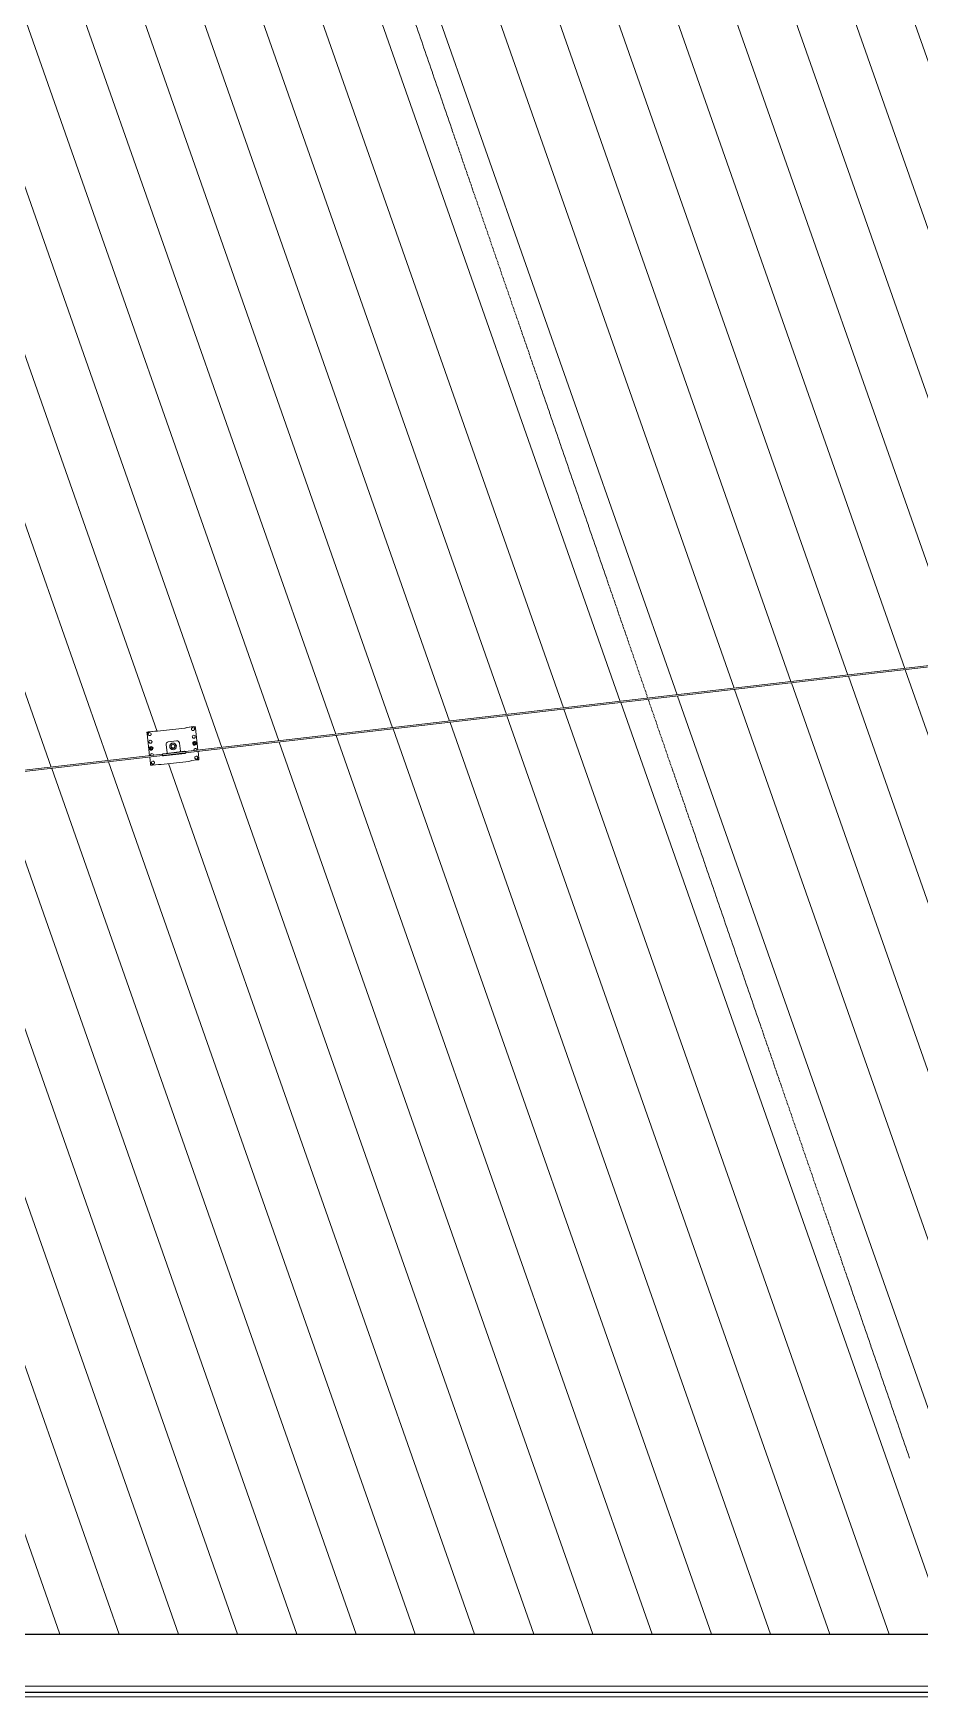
# Model space of a CAD drawing. Header units: millimetres. Extents: x -2479188 to -2300024, y 3874558 to 4053369.
# Drawn here: x -2379894 to -2374610, y 3967062 to 3976978 of the extents above; entities that cross this region are included whole.
import ezdxf

# ---------------------------------------------------------------- set-up
doc = ezdxf.new("R2010")
doc.units = ezdxf.units.MM
doc.linetypes.add('Grid Line', pattern=[21, 12, -3, 3, -3])
doc.linetypes.add('Overhead', pattern=[4, 2.5, -1.5])
for name, color, linetype, lineweight in [('A-FLOR-OVHD', 1, 'Overhead', 13), ('A-GENM', 13, 'Continuous', 5), ('A-ROOF-PATT', 132, 'Continuous', 5), ('Q-SPCQ', 91, 'Continuous', 5), ('S-GRID', 1, 'Continuous', 5)]:
    doc.layers.add(name, color=color, linetype=linetype, lineweight=lineweight)

# ---------------------------------------------------------------- blocks, each defined once
blk = doc.blocks.new('Static Line_Sayfa_Metal Deck_Pan Mount - Up to 15 _ pitch - Max 2 Users-1848369-GA - Part A 6m')
at = {"layer": 'Q-SPCQ'}
for p, q in [((-2343541, 3976795.1), (-2379056, 3972687.5)), ((-2379055.1, 3972679.6), (-2343541, 3976787)), ((-2378978.6, 3972839.9), (-2378990.2, 3972836.1)), ((-2378988.6, 3972836.1), (-2378977, 3972840)), ((-2378928.8, 3972845.8), (-2378978.5, 3972840.1)), ((-2378978.4, 3972839.9), (-2378928.8, 3972845.7)), ((-2378938.7, 3972844.5), (-2378977.7, 3972840)), ((-2378976.1, 3972840.1), (-2378938.7, 3972844.4)), ((-2378928.8, 3972845.7), (-2378928.8, 3972845.8)), ((-2378927.6, 3972835.7), (-2378928.8, 3972845.7)), ((-2378928.1, 3972837.8), (-2378928.1, 3972837.9)), ((-2379167.2, 3972818.3), (-2379216.9, 3972812.5)), ((-2379216.8, 3972812.4), (-2379167.2, 3972818.1)), ((-2379215.7, 3972802.4), (-2379216.8, 3972812.4)), ((-2379200.5, 3972670.8), (-2379215.7, 3972802.4)), ((-2379208.8, 3972796.9), (-2379208.7, 3972796.8)), ((-2379167.9, 3972818), (-2379206.9, 3972813.5)), ((-2379206.9, 3972813.4), (-2379169.4, 3972817.8)), ((-2379203.5, 3972751.5), (-2379203.5, 3972751.4)), ((-2379191.8, 3972802.8), (-2379191.8, 3972802.8)), ((-2379186.5, 3972757.4), (-2379186.6, 3972757.5)), ((-2379168.5, 3972817.8), (-2379155.2, 3972816.9)), ((-2379167.2, 3972818.1), (-2379167.2, 3972818.3)), ((-2379153.7, 3972817.1), (-2379167, 3972818.1)), ((-2379154.2, 3972816.9), (-2378989.6, 3972836)), ((-2378991.1, 3972835.9), (-2379152.7, 3972817.2)), ((-2379039.1, 3972759.9), (-2379088.7, 3972754.1)), ((-2379039, 3972759.7), (-2379088.7, 3972754)), ((-2379023.2, 3972749.8), (-2379023.2, 3972750)), ((-2379022.4, 3972746.6), (-2379016.8, 3972697.5)), ((-2378950.5, 3972826.7), (-2378950.5, 3972826.7)), ((-2378945.3, 3972781.4), (-2378945.3, 3972781.3)), ((-2378932.9, 3972750.5), (-2378937.4, 3972747)), ((-2378937.4, 3972747), (-2378936.7, 3972741.5)), ((-2378932.8, 3972750.2), (-2378937.3, 3972746.8)), ((-2378937.3, 3972746.8), (-2378936.6, 3972741.2)), ((-2378936.6, 3972741.2), (-2378931.5, 3972739)), ((-2378933.5, 3972832.6), (-2378933.5, 3972832.7)), ((-2378927.8, 3972748.1), (-2378932.9, 3972750.5)), ((-2378932.8, 3972750.2), (-2378932.9, 3972750.4)), ((-2378927.7, 3972747.9), (-2378932.8, 3972750.2)), ((-2378931.5, 3972739), (-2378927, 3972742.3)), ((-2378928.3, 3972787.3), (-2378928.3, 3972787.3)), ((-2378927, 3972742.3), (-2378927.7, 3972747.9)), ((-2378912.4, 3972703.5), (-2378927.6, 3972835.7)), ((-2379055, 3972687.7), (-2384740, 3972031.1)), ((-2384739.1, 3972023.2), (-2379054.1, 3972679.7)), ((-2379195.1, 3972623.8), (-2379199.6, 3972662.9)), ((-2379195.6, 3972717.2), (-2379191.1, 3972720.6)), ((-2379195, 3972711.6), (-2379195.6, 3972717.2)), ((-2379191.1, 3972720.3), (-2379195.5, 3972716.9)), ((-2379195.5, 3972716.9), (-2379194.9, 3972711.3)), ((-2379194.9, 3972711.3), (-2379189.8, 3972709.1)), ((-2379194.4, 3972672.1), (-2379194.4, 3972672)), ((-2379194.4, 3972672), (-2379194.3, 3972671.7)), ((-2379191.1, 3972720.3), (-2379191.1, 3972720.6)), ((-2379191.1, 3972720.6), (-2379186, 3972718.3)), ((-2379185.9, 3972718), (-2379191.1, 3972720.3)), ((-2379189.8, 3972709.1), (-2379185.3, 3972712.4)), ((-2379185.3, 3972712.4), (-2379185.9, 3972718)), ((-2379177.4, 3972678), (-2379177.4, 3972678.1)), ((-2379120.5, 3972682.3), (-2379124.7, 3972680.8)), ((-2379123.5, 3972670.5), (-2379119.1, 3972669.9)), ((-2379118.3, 3972682.9), (-2379120.5, 3972682.3)), ((-2379116.8, 3972669.9), (-2379119.1, 3972669.9)), ((-2378992.3, 3972697.4), (-2379118.3, 3972682.9)), ((-2379116.8, 3972669.9), (-2378990.8, 3972684.5)), ((-2379096.2, 3972688.3), (-2379101.9, 3972737.4)), ((-2379079.2, 3972720.5), (-2379079.1, 3972720.4)), ((-2379071.5, 3972723.1), (-2379071.3, 3972722.7)), ((-2379069.4, 3972723.3), (-2379069.3, 3972723.2)), ((-2379051, 3972729.6), (-2379051.1, 3972729.7)), ((-2379049.2, 3972730.5), (-2379049.3, 3972730.8)), ((-2379041.6, 3972733.5), (-2379041.7, 3972733.7)), ((-2378992.3, 3972697.4), (-2378990, 3972697.4)), ((-2378990.8, 3972684.5), (-2378988.6, 3972685)), ((-2378985.6, 3972696.9), (-2378990, 3972697.4)), ((-2378988.6, 3972685), (-2378984.4, 3972686.5)), ((-2378954.2, 3972641.5), (-2378965.8, 3972637.7)), ((-2378915.8, 3972646), (-2378953.3, 3972641.7)), ((-2378936.1, 3972702), (-2378936.1, 3972701.9)), ((-2378936.1, 3972701.9), (-2378936, 3972701.6)), ((-2378930.9, 3972656.6), (-2378930.9, 3972656.5)), ((-2378919.1, 3972707.9), (-2378919.2, 3972707.9)), ((-2378905.9, 3972647.3), (-2378915.1, 3972646.2)), ((-2378913.9, 3972662.5), (-2378913.9, 3972662.6)), ((-2378907, 3972657.1), (-2378911.6, 3972696.6)), ((-2378905.9, 3972647.3), (-2378907.1, 3972657.1)), ((-2379194, 3972613.9), (-2379195.1, 3972623.8)), ((-2379194.6, 3972621.7), (-2379194.6, 3972621.6)), ((-2379184.8, 3972615), (-2379194, 3972613.9)), ((-2379189.2, 3972626.7), (-2379189.2, 3972626.7)), ((-2379146.6, 3972619.3), (-2379184, 3972615)), ((-2379172.2, 3972632.6), (-2379172.2, 3972632.7)), ((-2379132.4, 3972618.4), (-2379145.6, 3972619.4)), ((-2378966.7, 3972637.6), (-2379131.4, 3972618.5))]:
    blk.add_line(p, q, dxfattribs=at)
at = {"layer": 'Q-SPCQ', "flags": 128}
for points in [[(-2379208.7, 3972796.8), (-2379208.6, 3972796.5), (-2379208.5, 3972796.1), (-2379208.3, 3972795.8), (-2379208.2, 3972795.5), (-2379208, 3972795.2), (-2379207.8, 3972794.9), (-2379207.6, 3972794.6), (-2379207.4, 3972794.3), (-2379207.1, 3972794), (-2379206.9, 3972793.7), (-2379206.7, 3972793.5), (-2379206.4, 3972793.2), (-2379206.1, 3972793), (-2379205.9, 3972792.7), (-2379205.6, 3972792.5), (-2379205.3, 3972792.3), (-2379205, 3972792.1), (-2379204.7, 3972791.9), (-2379204.3, 3972791.8), (-2379204, 3972791.6), (-2379203.7, 3972791.5), (-2379203.4, 3972791.3), (-2379203, 3972791.2), (-2379202.7, 3972791.1), (-2379202.3, 3972791), (-2379202, 3972791), (-2379201.6, 3972790.9), (-2379201.3, 3972790.8), (-2379200.9, 3972790.8), (-2379200.5, 3972790.8), (-2379200.2, 3972790.8), (-2379199.8, 3972790.8), (-2379199.5, 3972790.8), (-2379199.2, 3972790.8)], [(-2379203.5, 3972751.4), (-2379203.4, 3972751.1), (-2379203.2, 3972750.7), (-2379203.1, 3972750.4), (-2379202.9, 3972750.1), (-2379202.8, 3972749.8), (-2379202.6, 3972749.5), (-2379202.4, 3972749.2), (-2379202.1, 3972748.9), (-2379201.9, 3972748.6), (-2379201.7, 3972748.3), (-2379201.4, 3972748.1), (-2379201.2, 3972747.8), (-2379200.9, 3972747.6), (-2379200.6, 3972747.4), (-2379200.3, 3972747.1), (-2379200.1, 3972746.9), (-2379199.7, 3972746.7), (-2379199.4, 3972746.6), (-2379199.1, 3972746.4), (-2379198.8, 3972746.2), (-2379198.5, 3972746.1), (-2379198.1, 3972746), (-2379197.8, 3972745.8), (-2379197.4, 3972745.7), (-2379197.1, 3972745.7), (-2379196.7, 3972745.6), (-2379196.4, 3972745.5), (-2379196, 3972745.5), (-2379195.7, 3972745.4), (-2379195.3, 3972745.4), (-2379195, 3972745.4), (-2379194.6, 3972745.4), (-2379194.2, 3972745.4), (-2379194, 3972745.5)], [(-2379199.2, 3972790.8), (-2379198.9, 3972790.9), (-2379198.5, 3972791), (-2379198.2, 3972791), (-2379197.8, 3972791.1), (-2379197.5, 3972791.2), (-2379197.1, 3972791.3), (-2379196.8, 3972791.5), (-2379196.5, 3972791.6), (-2379196.1, 3972791.8), (-2379195.8, 3972792), (-2379195.5, 3972792.1), (-2379195.2, 3972792.3), (-2379194.9, 3972792.5), (-2379194.6, 3972792.8), (-2379194.3, 3972793), (-2379194.1, 3972793.2), (-2379193.8, 3972793.5), (-2379193.6, 3972793.7), (-2379193.3, 3972794), (-2379193.1, 3972794.3), (-2379192.9, 3972794.6), (-2379192.7, 3972794.9), (-2379192.5, 3972795.2), (-2379192.3, 3972795.5), (-2379192.2, 3972795.8), (-2379192, 3972796.1), (-2379191.9, 3972796.5), (-2379191.7, 3972796.8), (-2379191.6, 3972797.2), (-2379191.5, 3972797.5), (-2379191.5, 3972797.9), (-2379191.4, 3972798.2), (-2379191.3, 3972798.6), (-2379191.3, 3972798.9), (-2379191.3, 3972799.3), (-2379191.2, 3972799.6), (-2379191.2, 3972800), (-2379191.3, 3972800.4), (-2379191.3, 3972800.7), (-2379191.3, 3972801.1), (-2379191.4, 3972801.4), (-2379191.5, 3972801.8), (-2379191.6, 3972802.1), (-2379191.7, 3972802.5), (-2379191.8, 3972802.8)], [(-2379194, 3972745.5), (-2379193.6, 3972745.5), (-2379193.3, 3972745.6), (-2379192.9, 3972745.7), (-2379192.6, 3972745.7), (-2379192.2, 3972745.9), (-2379191.9, 3972746), (-2379191.6, 3972746.1), (-2379191.2, 3972746.2), (-2379190.9, 3972746.4), (-2379190.6, 3972746.6), (-2379190.3, 3972746.8), (-2379190, 3972747), (-2379189.7, 3972747.2), (-2379189.4, 3972747.4), (-2379189.1, 3972747.6), (-2379188.9, 3972747.9), (-2379188.6, 3972748.1), (-2379188.4, 3972748.4), (-2379188.1, 3972748.6), (-2379187.9, 3972748.9), (-2379187.7, 3972749.2), (-2379187.5, 3972749.5), (-2379187.3, 3972749.8), (-2379187.1, 3972750.1), (-2379186.9, 3972750.4), (-2379186.8, 3972750.8), (-2379186.7, 3972751.1), (-2379186.5, 3972751.4), (-2379186.4, 3972751.8), (-2379186.3, 3972752.1), (-2379186.2, 3972752.5), (-2379186.2, 3972752.8), (-2379186.1, 3972753.2), (-2379186.1, 3972753.5), (-2379186, 3972753.9), (-2379186, 3972754.3), (-2379186, 3972754.6), (-2379186, 3972755), (-2379186.1, 3972755.3), (-2379186.1, 3972755.7), (-2379186.2, 3972756), (-2379186.2, 3972756.4), (-2379186.3, 3972756.8), (-2379186.4, 3972757.1), (-2379186.5, 3972757.4)], [(-2378950.5, 3972826.7), (-2378950.3, 3972826.3), (-2378950.2, 3972826), (-2378950.1, 3972825.7), (-2378949.9, 3972825.4), (-2378949.7, 3972825), (-2378949.5, 3972824.7), (-2378949.3, 3972824.4), (-2378949.1, 3972824.1), (-2378948.9, 3972823.9), (-2378948.6, 3972823.6), (-2378948.4, 3972823.3), (-2378948.1, 3972823.1), (-2378947.9, 3972822.8), (-2378947.6, 3972822.6), (-2378947.3, 3972822.4), (-2378947, 3972822.2), (-2378946.7, 3972822), (-2378946.4, 3972821.8), (-2378946.1, 3972821.6), (-2378945.8, 3972821.5), (-2378945.4, 3972821.3), (-2378945.1, 3972821.2), (-2378944.8, 3972821.1), (-2378944.4, 3972821), (-2378944.1, 3972820.9), (-2378943.7, 3972820.8), (-2378943.4, 3972820.8), (-2378943, 3972820.7), (-2378942.6, 3972820.7), (-2378942.3, 3972820.7), (-2378941.9, 3972820.7), (-2378941.6, 3972820.7), (-2378941.2, 3972820.7), (-2378941, 3972820.7)], [(-2378945.3, 3972781.3), (-2378945.1, 3972781), (-2378945, 3972780.6), (-2378944.8, 3972780.3), (-2378944.7, 3972780), (-2378944.5, 3972779.7), (-2378944.3, 3972779.4), (-2378944.1, 3972779.1), (-2378943.9, 3972778.8), (-2378943.7, 3972778.5), (-2378943.4, 3972778.2), (-2378943.2, 3972778), (-2378942.9, 3972777.7), (-2378942.6, 3972777.5), (-2378942.4, 3972777.2), (-2378942.1, 3972777), (-2378941.8, 3972776.8), (-2378941.5, 3972776.6), (-2378941.2, 3972776.4), (-2378940.9, 3972776.3), (-2378940.5, 3972776.1), (-2378940.2, 3972776), (-2378939.9, 3972775.8), (-2378939.5, 3972775.7), (-2378939.2, 3972775.6), (-2378938.8, 3972775.5), (-2378938.5, 3972775.4), (-2378938.1, 3972775.4), (-2378937.8, 3972775.3), (-2378937.4, 3972775.3), (-2378937.1, 3972775.3), (-2378936.7, 3972775.3), (-2378936.3, 3972775.3), (-2378936, 3972775.3), (-2378935.7, 3972775.3)], [(-2378941, 3972820.7), (-2378940.6, 3972820.8), (-2378940.2, 3972820.8), (-2378939.9, 3972820.9), (-2378939.5, 3972821), (-2378939.2, 3972821.1), (-2378938.9, 3972821.2), (-2378938.5, 3972821.4), (-2378938.2, 3972821.5), (-2378937.9, 3972821.7), (-2378937.6, 3972821.8), (-2378937.2, 3972822), (-2378936.9, 3972822.2), (-2378936.6, 3972822.4), (-2378936.4, 3972822.6), (-2378936.1, 3972822.9), (-2378935.8, 3972823.1), (-2378935.6, 3972823.4), (-2378935.3, 3972823.6), (-2378935.1, 3972823.9), (-2378934.9, 3972824.2), (-2378934.6, 3972824.5), (-2378934.4, 3972824.8), (-2378934.2, 3972825.1), (-2378934.1, 3972825.4), (-2378933.9, 3972825.7), (-2378933.8, 3972826), (-2378933.6, 3972826.3), (-2378933.5, 3972826.7), (-2378933.4, 3972827), (-2378933.3, 3972827.4), (-2378933.2, 3972827.7), (-2378933.1, 3972828.1), (-2378933.1, 3972828.4), (-2378933, 3972828.8), (-2378933, 3972829.1), (-2378933, 3972829.5), (-2378933, 3972829.9), (-2378933, 3972830.2), (-2378933, 3972830.6), (-2378933.1, 3972830.9), (-2378933.1, 3972831.3), (-2378933.2, 3972831.7), (-2378933.3, 3972832), (-2378933.4, 3972832.3), (-2378933.5, 3972832.6)], [(-2378935.7, 3972775.3), (-2378935.4, 3972775.4), (-2378935, 3972775.4), (-2378934.7, 3972775.5), (-2378934.3, 3972775.6), (-2378934, 3972775.7), (-2378933.6, 3972775.8), (-2378933.3, 3972776), (-2378933, 3972776.1), (-2378932.7, 3972776.3), (-2378932.3, 3972776.4), (-2378932, 3972776.6), (-2378931.7, 3972776.8), (-2378931.4, 3972777), (-2378931.1, 3972777.2), (-2378930.9, 3972777.5), (-2378930.6, 3972777.7), (-2378930.3, 3972778), (-2378930.1, 3972778.2), (-2378929.9, 3972778.5), (-2378929.6, 3972778.8), (-2378929.4, 3972779.1), (-2378929.2, 3972779.4), (-2378929, 3972779.7), (-2378928.8, 3972780), (-2378928.7, 3972780.3), (-2378928.5, 3972780.6), (-2378928.4, 3972781), (-2378928.3, 3972781.3), (-2378928.2, 3972781.6), (-2378928.1, 3972782), (-2378928, 3972782.3), (-2378927.9, 3972782.7), (-2378927.8, 3972783.1), (-2378927.8, 3972783.4), (-2378927.8, 3972783.8), (-2378927.8, 3972784.1), (-2378927.8, 3972784.5), (-2378927.8, 3972784.8), (-2378927.8, 3972785.2), (-2378927.9, 3972785.6), (-2378927.9, 3972785.9), (-2378928, 3972786.3), (-2378928.1, 3972786.6), (-2378928.2, 3972787), (-2378928.3, 3972787.3)], [(-2379177, 3972673.8), (-2379176.9, 3972674.2), (-2379176.9, 3972674.5), (-2379176.9, 3972674.9), (-2379176.9, 3972675.2), (-2379176.9, 3972675.6), (-2379176.9, 3972676), (-2379177, 3972676.3), (-2379177, 3972676.7), (-2379177.1, 3972677), (-2379177.2, 3972677.4), (-2379177.3, 3972677.7), (-2379177.4, 3972678)], [(-2379071.3, 3972722.7), (-2379071.2, 3972722.2), (-2379071, 3972721.8), (-2379070.8, 3972721.4), (-2379070.6, 3972721), (-2379070.3, 3972720.6), (-2379070.1, 3972720.2), (-2379069.8, 3972719.8), (-2379069.5, 3972719.4), (-2379069.3, 3972719), (-2379068.9, 3972718.7), (-2379068.6, 3972718.3), (-2379068.3, 3972718), (-2379067.9, 3972717.7), (-2379067.6, 3972717.4), (-2379067.2, 3972717.1), (-2379066.8, 3972716.8), (-2379066.4, 3972716.6), (-2379066, 3972716.4), (-2379065.6, 3972716.1), (-2379065.2, 3972715.9), (-2379064.7, 3972715.7), (-2379064.3, 3972715.6), (-2379063.9, 3972715.4), (-2379063.4, 3972715.3), (-2379063, 3972715.2), (-2379062.5, 3972715.1), (-2379062, 3972715), (-2379061.6, 3972714.9), (-2379061.1, 3972714.9), (-2379060.6, 3972714.9), (-2379060.2, 3972714.8), (-2379059.7, 3972714.9), (-2379059.2, 3972714.9), (-2379058.9, 3972714.9)], [(-2379069.3, 3972723.2), (-2379069.2, 3972722.8), (-2379069.1, 3972722.5), (-2379068.9, 3972722.1), (-2379068.7, 3972721.8), (-2379068.5, 3972721.5), (-2379068.3, 3972721.1), (-2379068.1, 3972720.8), (-2379067.9, 3972720.5), (-2379067.6, 3972720.2), (-2379067.4, 3972719.9), (-2379067.1, 3972719.6), (-2379066.8, 3972719.3), (-2379066.5, 3972719.1), (-2379066.2, 3972718.8), (-2379065.9, 3972718.6), (-2379065.6, 3972718.4), (-2379065.3, 3972718.2), (-2379064.9, 3972718), (-2379064.6, 3972717.8), (-2379064.3, 3972717.6), (-2379063.9, 3972717.5), (-2379063.5, 3972717.3), (-2379063.2, 3972717.2), (-2379062.8, 3972717.1), (-2379062.4, 3972717), (-2379062, 3972716.9), (-2379061.7, 3972716.8), (-2379061.3, 3972716.8), (-2379060.9, 3972716.7), (-2379060.5, 3972716.7), (-2379060.1, 3972716.7), (-2379059.7, 3972716.7), (-2379059.3, 3972716.8), (-2379059.1, 3972716.8)], [(-2379059.1, 3972716.8), (-2379058.7, 3972716.8), (-2379058.3, 3972716.9), (-2379057.9, 3972717), (-2379057.6, 3972717.1), (-2379057.2, 3972717.2), (-2379056.8, 3972717.3), (-2379056.5, 3972717.5), (-2379056.1, 3972717.6), (-2379055.8, 3972717.8), (-2379055.4, 3972718), (-2379055.1, 3972718.2), (-2379054.8, 3972718.4), (-2379054.4, 3972718.6), (-2379054.1, 3972718.8), (-2379053.8, 3972719.1), (-2379053.6, 3972719.4), (-2379053.3, 3972719.6), (-2379053, 3972719.9), (-2379052.8, 3972720.2), (-2379052.5, 3972720.5), (-2379052.3, 3972720.8), (-2379052.1, 3972721.1), (-2379051.9, 3972721.5), (-2379051.7, 3972721.8), (-2379051.5, 3972722.1), (-2379051.3, 3972722.5), (-2379051.2, 3972722.9), (-2379051, 3972723.2), (-2379050.9, 3972723.6), (-2379050.8, 3972724), (-2379050.7, 3972724.3), (-2379050.6, 3972724.7), (-2379050.6, 3972725.1), (-2379050.5, 3972725.5), (-2379050.5, 3972725.9), (-2379050.5, 3972726.3), (-2379050.5, 3972726.7), (-2379050.5, 3972727), (-2379050.5, 3972727.4), (-2379050.6, 3972727.8), (-2379050.7, 3972728.2), (-2379050.7, 3972728.6), (-2379050.8, 3972729), (-2379050.9, 3972729.3), (-2379051, 3972729.6)], [(-2379058.9, 3972714.9), (-2379058.4, 3972715), (-2379058, 3972715.1), (-2379057.5, 3972715.2), (-2379057.1, 3972715.3), (-2379056.6, 3972715.4), (-2379056.2, 3972715.6), (-2379055.7, 3972715.8), (-2379055.3, 3972715.9), (-2379054.9, 3972716.1), (-2379054.5, 3972716.4), (-2379054.1, 3972716.6), (-2379053.7, 3972716.9), (-2379053.3, 3972717.1), (-2379052.9, 3972717.4), (-2379052.6, 3972717.7), (-2379052.2, 3972718), (-2379051.9, 3972718.4), (-2379051.5, 3972718.7), (-2379051.2, 3972719.1), (-2379050.9, 3972719.4), (-2379050.7, 3972719.8), (-2379050.4, 3972720.2), (-2379050.2, 3972720.6), (-2379049.9, 3972721), (-2379049.7, 3972721.4), (-2379049.5, 3972721.8), (-2379049.3, 3972722.3), (-2379049.2, 3972722.7), (-2379049, 3972723.2), (-2379048.9, 3972723.6), (-2379048.8, 3972724.1), (-2379048.7, 3972724.5), (-2379048.6, 3972725), (-2379048.6, 3972725.5), (-2379048.5, 3972725.9), (-2379048.5, 3972726.4), (-2379048.5, 3972726.9), (-2379048.5, 3972727.3), (-2379048.6, 3972727.8), (-2379048.6, 3972728.3), (-2379048.7, 3972728.7), (-2379048.8, 3972729.2), (-2379048.9, 3972729.7), (-2379049, 3972730.1), (-2379049.2, 3972730.5)], [(-2378930.9, 3972656.5), (-2378930.8, 3972656.2), (-2378930.6, 3972655.9), (-2378930.5, 3972655.5), (-2378930.3, 3972655.2), (-2378930.1, 3972654.9), (-2378929.9, 3972654.6), (-2378929.7, 3972654.3), (-2378929.5, 3972654), (-2378929.3, 3972653.7), (-2378929.1, 3972653.5), (-2378928.8, 3972653.2), (-2378928.6, 3972653), (-2378928.3, 3972652.7), (-2378928, 3972652.5), (-2378927.7, 3972652.3), (-2378927.4, 3972652.1), (-2378927.1, 3972651.9), (-2378926.8, 3972651.7), (-2378926.5, 3972651.5), (-2378926.2, 3972651.4), (-2378925.9, 3972651.2), (-2378925.5, 3972651.1), (-2378925.2, 3972651), (-2378924.8, 3972650.9), (-2378924.5, 3972650.8), (-2378924.1, 3972650.7), (-2378923.8, 3972650.6), (-2378923.4, 3972650.6), (-2378923.1, 3972650.5), (-2378922.7, 3972650.5), (-2378922.3, 3972650.5), (-2378922, 3972650.5), (-2378921.6, 3972650.6), (-2378921.4, 3972650.6)], [(-2378921.4, 3972650.6), (-2378921, 3972650.6), (-2378920.7, 3972650.7), (-2378920.3, 3972650.8), (-2378920, 3972650.9), (-2378919.6, 3972651), (-2378919.3, 3972651.1), (-2378918.9, 3972651.2), (-2378918.6, 3972651.4), (-2378918.3, 3972651.5), (-2378918, 3972651.7), (-2378917.7, 3972651.9), (-2378917.4, 3972652.1), (-2378917.1, 3972652.3), (-2378916.8, 3972652.5), (-2378916.5, 3972652.7), (-2378916.2, 3972653), (-2378916, 3972653.2), (-2378915.7, 3972653.5), (-2378915.5, 3972653.8), (-2378915.3, 3972654), (-2378915.1, 3972654.3), (-2378914.9, 3972654.6), (-2378914.7, 3972654.9), (-2378914.5, 3972655.2), (-2378914.3, 3972655.6), (-2378914.2, 3972655.9), (-2378914, 3972656.2), (-2378913.9, 3972656.6), (-2378913.8, 3972656.9), (-2378913.7, 3972657.2), (-2378913.6, 3972657.6), (-2378913.5, 3972657.9), (-2378913.5, 3972658.3), (-2378913.5, 3972658.7), (-2378913.4, 3972659), (-2378913.4, 3972659.4), (-2378913.4, 3972659.7), (-2378913.4, 3972660.1), (-2378913.5, 3972660.5), (-2378913.5, 3972660.8), (-2378913.6, 3972661.2), (-2378913.6, 3972661.5), (-2378913.7, 3972661.9), (-2378913.8, 3972662.2), (-2378913.9, 3972662.5)], [(-2378918.8, 3972703.3), (-2378918.7, 3972703.7), (-2378918.7, 3972704), (-2378918.6, 3972704.4), (-2378918.6, 3972704.8), (-2378918.6, 3972705.1), (-2378918.6, 3972705.5), (-2378918.7, 3972705.8), (-2378918.7, 3972706.2), (-2378918.8, 3972706.5), (-2378918.9, 3972706.9), (-2378918.9, 3972707.2), (-2378919, 3972707.6), (-2378919.1, 3972707.9)], [(-2379189.2, 3972626.7), (-2379189, 3972626.3), (-2379188.9, 3972626), (-2379188.7, 3972625.7), (-2379188.6, 3972625.4), (-2379188.4, 3972625), (-2379188.2, 3972624.7), (-2379188, 3972624.4), (-2379187.8, 3972624.1), (-2379187.6, 3972623.9), (-2379187.3, 3972623.6), (-2379187.1, 3972623.3), (-2379186.8, 3972623.1), (-2379186.6, 3972622.8), (-2379186.3, 3972622.6), (-2379186, 3972622.4), (-2379185.7, 3972622.2), (-2379185.4, 3972622), (-2379185.1, 3972621.8), (-2379184.8, 3972621.6), (-2379184.4, 3972621.5), (-2379184.1, 3972621.3), (-2379183.8, 3972621.2), (-2379183.4, 3972621.1), (-2379183.1, 3972621), (-2379182.7, 3972620.9), (-2379182.4, 3972620.8), (-2379182, 3972620.8), (-2379181.7, 3972620.7), (-2379181.3, 3972620.7), (-2379181, 3972620.7), (-2379180.6, 3972620.7), (-2379180.2, 3972620.7), (-2379179.9, 3972620.7), (-2379179.6, 3972620.7)], [(-2379179.6, 3972620.7), (-2379179.3, 3972620.8), (-2379178.9, 3972620.8), (-2379178.6, 3972620.9), (-2379178.2, 3972621), (-2379177.9, 3972621.1), (-2379177.5, 3972621.2), (-2379177.2, 3972621.3), (-2379176.9, 3972621.5), (-2379176.6, 3972621.7), (-2379176.2, 3972621.8), (-2379175.9, 3972622), (-2379175.6, 3972622.2), (-2379175.3, 3972622.4), (-2379175, 3972622.6), (-2379174.8, 3972622.9), (-2379174.5, 3972623.1), (-2379174.2, 3972623.4), (-2379174, 3972623.6), (-2379173.8, 3972623.9), (-2379173.5, 3972624.2), (-2379173.3, 3972624.5), (-2379173.1, 3972624.8), (-2379172.9, 3972625.1), (-2379172.8, 3972625.4), (-2379172.6, 3972625.7), (-2379172.4, 3972626), (-2379172.3, 3972626.3), (-2379172.2, 3972626.7), (-2379172.1, 3972627), (-2379172, 3972627.4), (-2379171.9, 3972627.7), (-2379171.8, 3972628.1), (-2379171.8, 3972628.4), (-2379171.7, 3972628.8), (-2379171.7, 3972629.1), (-2379171.7, 3972629.5), (-2379171.7, 3972629.9), (-2379171.7, 3972630.2), (-2379171.7, 3972630.6), (-2379171.8, 3972630.9), (-2379171.8, 3972631.3), (-2379171.9, 3972631.6), (-2379172, 3972632), (-2379172.1, 3972632.3), (-2379172.2, 3972632.6)]]:
    blk.add_lwpolyline(points, dxfattribs=at)
at = {"layer": 'Q-SPCQ'}
for centre, major_axis, ratio, start_param, end_param in [((-2378977.6, 3972840), (0.993, 0.114), 0.051038, 1.582394, 1.802167), ((-2378976.1, 3972840.1), (0.993, 0.114), 0.051038, 1.582394, 2.901031), ((-2378942, 3972829.7), (8.49, 2.98), 0.99863, 1.347635, 3.44203), ((-2378942, 3972829.7), (8.49, 2.98), 0.99863, 5.536425, 7.63082), ((-2378937.6, 3972834.6), (9.43, 3.32), 0.99863, 0.038638, 1.347635), ((-2378937.5, 3972834.5), (9.43, 3.32), 0.99863, 6.060024, 7.63082), ((-2379205.8, 3972803.6), (9.43, 3.32), 0.99863, 1.347635, 2.918431), ((-2379205.7, 3972803.5), (9.43, 3.32), 0.99863, 1.347635, 2.918431), ((-2379200.3, 3972799.8), (8.49, 2.98), 0.99863, 1.347635, 3.141593), ((-2379200.3, 3972799.8), (8.49, 2.98), 0.99863, 3.502719, 4.489228), ((-2379195, 3972754.5), (8.49, 2.98), 0.99863, 1.347635, 3.141593), ((-2379195, 3972754.5), (8.49, 2.98), 0.99863, 3.502719, 4.489228), ((-2379200.3, 3972799.8), (8.49, 2.98), 0.99863, 0.300437, 1.347635), ((-2379200.3, 3972799.8), (8.49, 2.98), 0.99863, 4.489228, 5.408181), ((-2379195, 3972754.5), (8.49, 2.98), 0.99863, 0.300437, 1.347635), ((-2379195, 3972754.5), (8.49, 2.98), 0.99863, 4.489228, 5.408181), ((-2379200.3, 3972799.8), (8.49, 2.98), 0.99863, 5.536425, 6.283185), ((-2379195, 3972754.5), (8.49, 2.98), 0.99863, 5.536425, 6.283185), ((-2379169.4, 3972817.7), (0.993, 0.114), 0.051038, 0.263757, 1.582394), ((-2379167.9, 3972818), (0.993, 0.114), 0.051038, 0.263758, 1.582394), ((-2379154.3, 3972817), (0.993, 0.114), 0.051038, 3.40535, 4.723987), ((-2379152.7, 3972817.3), (0.993, 0.114), 0.051038, 3.40535, 4.723987), ((-2379087, 3972739.3), (14.2, 5), 0.99863, 1.347635, 2.918431), ((-2379087, 3972739.1), (14.2, 5), 0.99863, 1.347635, 2.918431), ((-2379060.4, 3972727.1), (18.8, 6.6), 0.99863, 1.347635, 3.70383), ((-2379060.4, 3972727), (18.8, 6.6), 0.99863, 1.347635, 4.489228), ((-2379060.4, 3972727), (11.1, 3.9), 0.99863, 1.347635, 4.489228), ((-2379060.4, 3972727.1), (18.8, 6.6), 0.99863, 6.060024, 7.63082), ((-2379060.4, 3972727), (18.8, 6.6), 0.99863, 4.489228, 7.63082), ((-2379060.4, 3972727), (11.1, 3.9), 0.99863, 4.489228, 7.63082), ((-2379037.4, 3972745), (14.2, 5), 0.99863, 0.038638, 1.347635), ((-2379037.3, 3972744.9), (14.2, 5), 0.99863, 6.060024, 7.63082), ((-2379037.4, 3972745), (14.2, 5), 0.99863, 6.060024, 6.283185), ((-2378991.2, 3972836), (0.993, 0.114), 0.051038, 4.723987, 6.042624), ((-2378989.6, 3972836), (0.993, 0.114), 0.051038, 4.723987, 6.042624), ((-2378942, 3972829.7), (8.49, 2.98), 0.99863, 3.541054, 4.489228), ((-2378936.8, 3972784.3), (8.49, 2.98), 0.99863, 1.347635, 3.44203), ((-2378932.2, 3972744.7), (10.4, 3.6), 0.99863, 1.347635, 4.489228), ((-2378936.8, 3972784.3), (8.49, 2.98), 0.99863, 3.541054, 4.489228), ((-2378942, 3972829.7), (8.49, 2.98), 0.99863, 4.489228, 5.459951), ((-2378936.8, 3972784.3), (8.49, 2.98), 0.99863, 5.536425, 7.63082), ((-2378936.8, 3972784.3), (8.49, 2.98), 0.99863, 4.489228, 5.408181), ((-2378932.2, 3972744.7), (10.4, 3.6), 0.99863, 4.489228, 7.63082), ((-2379190.5, 3972714.8), (10.4, 3.6), 0.99863, 1.347635, 4.489228), ((-2379185.9, 3972675.1), (8.49, 2.98), 0.99863, 1.347635, 3.141593), ((-2379190.5, 3972714.8), (10.4, 3.6), 0.99863, 4.489228, 7.518314), ((-2379185.9, 3972675.1), (8.49, 2.98), 0.99863, 0.300437, 1.347635), ((-2379185.9, 3972675.1), (8.49, 2.98), 0.99863, 5.761146, 6.398223), ((-2379124.1, 3972675.6), (-0.6, 5.18), 0.011583, 0.002734, 0.472535), ((-2379124.1, 3972675.6), (-0.6, 5.18), 0.011583, 4.661325, 6.283185), ((-2379124.1, 3972675.6), (-0.6, 5.18), 0.011583, 4.03428, 4.661325), ((-2379124.1, 3972675.6), (-0.6, 5.18), 0.011583, 2.56693, 3.138859), ((-2379124.1, 3972675.6), (-0.6, 5.18), 0.011583, 3.141593, 3.614128), ((-2379096.2, 3972688.1), (-0.46, 3.97), 0.011583, 1.519733, 2.56693), ((-2379016.7, 3972697.3), (-0.46, 3.97), 0.011583, 1.519733, 2.56693), ((-2378985, 3972691.7), (-0.6, 5.18), 0.011583, 4.675088, 6.280452), ((-2378985, 3972691.7), (-0.6, 5.18), 0.011583, 0, 0.472535), ((-2378985, 3972691.7), (-0.6, 5.18), 0.011583, 3.144326, 4.661325), ((-2378985, 3972691.7), (-0.6, 5.18), 0.011583, 2.56693, 3.141593), ((-2378953.2, 3972641.6), (0.993, 0.114), 0.051038, 1.582394, 2.901031), ((-2378927.7, 3972705), (8.49, 2.98), 0.99863, 1.347635, 3.141593), ((-2378922.4, 3972659.6), (8.49, 2.98), 0.99863, 1.347635, 3.141593), ((-2378922.4, 3972659.6), (8.49, 2.98), 0.99863, 3.502719, 4.489228), ((-2378927.7, 3972705), (8.49, 2.98), 0.99863, 0.300437, 1.347635), ((-2378922.4, 3972659.6), (8.49, 2.98), 0.99863, 0.300437, 1.347635), ((-2378922.4, 3972659.6), (8.49, 2.98), 0.99863, 4.489228, 5.408181), ((-2378927.7, 3972705), (8.49, 2.98), 0.99863, 5.682411, 6.283185), ((-2378917, 3972655.9), (9.43, 3.32), 0.99863, 4.489228, 6.060024), ((-2378922.4, 3972659.6), (8.49, 2.98), 0.99863, 5.536425, 6.283185), ((-2378917, 3972656), (9.43, 3.32), 0.99863, 4.751027, 6.060024), ((-2379185.2, 3972624.9), (9.43, 3.32), 0.99863, 2.918431, 4.489228), ((-2379180.7, 3972629.7), (8.49, 2.98), 0.99863, 1.347635, 3.44203), ((-2379185.2, 3972625), (9.43, 3.32), 0.99863, 3.965629, 4.227428), ((-2379180.7, 3972629.7), (8.49, 2.98), 0.99863, 3.502719, 4.489228), ((-2379180.7, 3972629.7), (8.49, 2.98), 0.99863, 5.536425, 7.63082), ((-2379180.7, 3972629.7), (8.49, 2.98), 0.99863, 4.489228, 5.459951), ((-2379146.6, 3972619.3), (0.993, 0.114), 0.051038, 0.263758, 1.582394), ((-2379131.4, 3972618.6), (0.993, 0.114), 0.051038, 3.40535, 4.723987), ((-2378966.7, 3972637.6), (0.993, 0.114), 0.051038, 4.723987, 6.042624)]:
    blk.add_ellipse(centre, major_axis=major_axis, ratio=ratio, start_param=start_param, end_param=end_param, dxfattribs=at)
for points in [[(-2378936.7, 3972741.4), (-2378936.8, 3972742.3), (-2378937, 3972744.2), (-2378937.2, 3972746.1), (-2378937.3, 3972747)], [(-2378932.9, 3972750.4), (-2378932, 3972750), (-2378930.3, 3972749.3), (-2378928.6, 3972748.5), (-2378927.7, 3972748.1)], [(-2379195.6, 3972717.1), (-2379195.5, 3972716.2), (-2379195.3, 3972714.3), (-2379195.1, 3972712.5), (-2379195, 3972711.5)], [(-2379190.7, 3972720.3), (-2379190.8, 3972720.4), (-2379191, 3972720.5), (-2379191.1, 3972720.6)], [(-2379186, 3972718.2), (-2379186.9, 3972718.6), (-2379187.7, 3972719), (-2379188.6, 3972719.4)]]:
    blk.add_open_spline(points, degree=3, dxfattribs=at)
blk = doc.blocks.new('GT01 - GT01-2642391-GA - Part A 6m')
at = {"layer": 'A-GENM'}
for p, q in [((-2343541.5, 3967433.9), (-2395461.7, 3967433.9)), ((-2343541.5, 3967431.9), (-2395461.7, 3967431.9)), ((-2343541.5, 3967088.9), (-2395462.3, 3967088.9)), ((-2343541.5, 3967087.2), (-2395462.2, 3967087.2)), ((-2395462.4, 3967061.6), (-2343541.5, 3967061.6))]:
    blk.add_line(p, q, dxfattribs=at)

msp = doc.modelspace()

# ---------------------------------------------------------------- hatches: boundary and pattern name
at = {"layer": 'A-ROOF-PATT'}
h = msp.add_hatch(dxfattribs=at)
h.set_pattern_fill('FP_1', color=256, style=0, pattern_type=2)
h.set_pattern_definition([(109.367, (-4018.33, 11431.97), (-314.1568, -110.428734), [])])
h.paths.add_polyline_path([(-2379210.5, 3972669.7), (-2379200.7, 3972672.3), (-2379210.5, 3972757), (-2379210.5, 3972672.3)])
h.paths.add_polyline_path([(-2395153, 3967433.9), (-2339817, 3967433.9), (-2339817, 3977217.7), (-2344520.5, 3976673.7), (-2344516, 3976624.7), (-2344563.3, 3976619.1), (-2344575, 3976616.9), (-2344575.7, 3976615.1), (-2344741.4, 3976596.7), (-2344741.4, 3976596), (-2344777.5, 3976594.3), (-2344803.1, 3976592.7), (-2344808.6, 3976640.4), (-2350252.4, 3976010.8), (-2350247.9, 3975961.7), (-2350295.1, 3975956.1), (-2350306.8, 3975954), (-2350307.6, 3975952.2), (-2350473.2, 3975933.8), (-2350473.2, 3975933), (-2350509.3, 3975931.4), (-2350535, 3975929.8), (-2350540.5, 3975977.5), (-2355984.2, 3975347.9), (-2355979.7, 3975298.8), (-2356026.9, 3975293.2), (-2356038.6, 3975291), (-2356039.4, 3975289.2), (-2356205, 3975270.8), (-2356206.1, 3975270.2), (-2356227.8, 3975270), (-2356266.8, 3975266.8), (-2356272.3, 3975314.6), (-2361716, 3974685), (-2361711.5, 3974635.9), (-2361758.8, 3974630.3), (-2361770.5, 3974628.1), (-2361771.2, 3974626.3), (-2361936.9, 3974607.9), (-2361936.9, 3974607.2), (-2361973, 3974605.6), (-2361998.6, 3974603.9), (-2362004.1, 3974651.7), (-2367447.9, 3974022), (-2367443.4, 3973973), (-2367490.6, 3973967.4), (-2367502.3, 3973965.2), (-2367503.1, 3973963.4), (-2367668.7, 3973945), (-2367668.7, 3973944.3), (-2367704.8, 3973942.6), (-2367730.5, 3973941), (-2367736, 3973988.7), (-2373179.7, 3973359.1), (-2373175.2, 3973310.1), (-2373222.4, 3973304.4), (-2373234.1, 3973302.3), (-2373234.9, 3973300.5), (-2373400.5, 3973282.1), (-2373400.5, 3973281.4), (-2373436.6, 3973279.7), (-2373462.3, 3973278.1), (-2373467.8, 3973325.8), (-2378911.5, 3972696.2), (-2378907, 3972647.1), (-2378954.3, 3972641.5), (-2378966, 3972639.4), (-2378966.7, 3972637.6), (-2379132.4, 3972619.1), (-2379133.4, 3972618.5), (-2379155.1, 3972618.3), (-2379194.1, 3972615.1), (-2379200, 3972662.9), (-2384512.7, 3972048.3), (-2384502.4, 3971953.6), (-2385050.7, 3971890.3), (-2385081.1, 3972155.2), (-2384532.8, 3972218.5), (-2384513.5, 3972057.3), (-2379210.5, 3972669.7), (-2379210.5, 3972757), (-2379215.7, 3972812.5), (-2379167.1, 3972817.7), (-2379155, 3972815.1), (-2379154.2, 3972816.9), (-2378988.6, 3972835.5), (-2378988.6, 3972836.1), (-2378966.7, 3972841.3), (-2378928.6, 3972844.4), (-2378912.5, 3972704.1), (-2373468.7, 3973333.7), (-2373483.8, 3973475.4), (-2373435.3, 3973480.7), (-2373423.2, 3973478), (-2373422.4, 3973479.9), (-2373256.8, 3973498.4), (-2373256.8, 3973499.1), (-2373234.9, 3973504.2), (-2373196.8, 3973507.4), (-2373180.6, 3973367.1), (-2367736.9, 3973996.7), (-2367752, 3974138.4), (-2367703.5, 3974143.6), (-2367691.3, 3974140.9), (-2367690.6, 3974142.8), (-2367524.9, 3974161.3), (-2367524.9, 3974162), (-2367503.1, 3974167.1), (-2367465, 3974170.3), (-2367448.8, 3974030), (-2362005, 3974659.6), (-2362020.2, 3974801.3), (-2361971.6, 3974806.5), (-2361959.5, 3974803.9), (-2361958.7, 3974805.7), (-2361793.1, 3974824.2), (-2361793.1, 3974824.9), (-2361771.2, 3974830.1), (-2361733.1, 3974833.2), (-2361717, 3974692.9), (-2356273.2, 3975322.5), (-2356288.3, 3975464.2), (-2356239.8, 3975469.4), (-2356227.7, 3975466.8), (-2356226.9, 3975468.6), (-2356061.3, 3975487.2), (-2356061.3, 3975487.8), (-2356039.4, 3975493), (-2356001.3, 3975496.1), (-2355985.1, 3975355.8), (-2350541.4, 3975985.4), (-2350556.5, 3976127.1), (-2350507.9, 3976132.3), (-2350495.8, 3976129.7), (-2350495.1, 3976131.6), (-2350329.4, 3976150.1), (-2350329.4, 3976150.7), (-2350307.6, 3976155.9), (-2350269.5, 3976159.1), (-2350253.3, 3976018.8), (-2344809.5, 3976648.4), (-2344824.6, 3976790), (-2344776.1, 3976795.3), (-2344764, 3976792.6), (-2344763.2, 3976794.5), (-2344597.6, 3976813), (-2344597.6, 3976813.7), (-2344575.7, 3976818.8), (-2344537.6, 3976822), (-2344521.5, 3976681.7), (-2339817, 3977225.8), (-2339817, 3989581.9), (-2341201.2, 3993601.8), (-2387343.6, 3977708.9), (-2397478.9, 3974146.4), (-2395280.2, 3967761.1), (-2395420.1, 3967713), (-2397618.5, 3974097.3), (-2397703.4, 3974067.4), (-2395505.3, 3967683.7), (-2395543.1, 3967670.7), (-2397741.1, 3974054.2), (-2397781.7, 3974039.8), (-2397673.7, 3973729.6), (-2395460.8, 3967433.9)])
h.paths.add_polyline_path([(-2381874.4, 3972354), (-2381855.1, 3972356.6), (-2381865.9, 3972355)])
h.paths.add_polyline_path([(-2395958.4, 3974286.8), (-2395986.7, 3974294.4), (-2396009.9, 3974312.2), (-2396024.5, 3974337.6), (-2396028.3, 3974366.6), (-2396020.8, 3974394.8), (-2396002.9, 3974418), (-2395977.6, 3974432.7), (-2395948.6, 3974436.5), (-2395920.3, 3974428.9), (-2395897.1, 3974411.1), (-2395882.5, 3974385.7), (-2395878.7, 3974356.7), (-2395886.2, 3974328.4), (-2395904.1, 3974305.2), (-2395929.4, 3974290.6)])
h.paths.add_polyline_path([(-2391146, 3975919.2), (-2391174.3, 3975926.7), (-2391197.5, 3975944.6), (-2391212.1, 3975969.9), (-2391215.9, 3975998.9), (-2391208.3, 3976027.2), (-2391190.5, 3976050.4), (-2391165.2, 3976065), (-2391136.2, 3976068.8), (-2391107.9, 3976061.2), (-2391084.7, 3976043.4), (-2391070.1, 3976018.1), (-2391066.2, 3975989.1), (-2391073.8, 3975960.8), (-2391091.7, 3975937.6), (-2391117, 3975923), (-2391136.2, 3975920.4)])
h.paths.add_polyline_path([(-2386228.6, 3977588.1), (-2386256.8, 3977595.7), (-2386280, 3977613.5), (-2386294.7, 3977638.8), (-2386298.5, 3977667.8), (-2386290.9, 3977696.1), (-2386273.1, 3977719.3), (-2386247.7, 3977733.9), (-2386218.7, 3977737.7), (-2386190.4, 3977730.2), (-2386167.2, 3977712.3), (-2386152.6, 3977687), (-2386148.8, 3977658), (-2386156.4, 3977629.7), (-2386174.2, 3977606.5), (-2386199.6, 3977591.9), (-2386218.7, 3977589.4)])
h.paths.add_polyline_path([(-2382750.9, 3977732.3), (-2382759, 3977734.6), (-2382766.3, 3977744.4), (-2382764.7, 3977756.3), (-2382759.2, 3977763.2), (-2382761.7, 3977765.1), (-2382762.6, 3977764.5), (-2382766.9, 3977773.3), (-2382768.6, 3977804.3), (-2382775, 3977804.3), (-2382775, 3977814.3), (-2382726.7, 3977814.3), (-2382726.7, 3977804.3), (-2382734.9, 3977804.3), (-2382737, 3977773.3), (-2382742.9, 3977773.3), (-2382744.9, 3977765.4), (-2382739.6, 3977759.6), (-2382735.4, 3977748.3), (-2382737, 3977740.3), (-2382742.9, 3977734.5), (-2382748.8, 3977732.9)])
h.paths.add_polyline_path([(-2383707.6, 3977758), (-2383707.6, 3977770.6), (-2383708.4, 3977773.3), (-2383709.9, 3977773.3), (-2383710.6, 3977763.6), (-2383707.7, 3977758.3)])
h.paths.add_polyline_path([(-2382779.3, 3977761.4), (-2382784, 3977763.3), (-2382774.7, 3977762.2)])
h.paths.add_polyline_path([(-2383676.9, 3977732.3), (-2383676.9, 3977737), (-2383685.6, 3977737), (-2383688.3, 3977737), (-2383691.9, 3977740.8), (-2383686.6, 3977742.1), (-2383691.9, 3977746.8), (-2383697.5, 3977746.8), (-2383698.9, 3977751.3), (-2383704.1, 3977754.7), (-2383704.4, 3977758.2), (-2383710.4, 3977759.6), (-2383715.7, 3977773.3), (-2383717.9, 3977773.3), (-2383719.6, 3977804.3), (-2383726, 3977804.3), (-2383726, 3977814.3), (-2383677.7, 3977814.3), (-2383677.7, 3977804.3), (-2383685.9, 3977804.3), (-2383688, 3977773.3), (-2383693.9, 3977773.3), (-2383694, 3977767.2), (-2383695.3, 3977764.3), (-2383691.7, 3977758.3), (-2383689.3, 3977758.3), (-2383687.1, 3977759.9), (-2383676.9, 3977758.3), (-2383676.9, 3977764.3), (-2382796.7, 3977762.2), (-2382794.3, 3977761.4), (-2382777.4, 3977760.8), (-2382772.1, 3977757.2), (-2382773.4, 3977754.4), (-2382771.7, 3977752.5), (-2382768.5, 3977752.5), (-2382768.4, 3977750.3), (-2382776.4, 3977746.7), (-2382777.4, 3977744.4), (-2382776.8, 3977742.2), (-2382776.4, 3977741.1), (-2382768.7, 3977740.5), (-2382766.3, 3977738.5), (-2382771.5, 3977737), (-2382771.9, 3977734.8), (-2382786.9, 3977733.4), (-2382915.2, 3977732.3), (-2383447.3, 3977732.3)])
h.paths.add_polyline_path([(-2383684.2, 3977738.4), (-2383676.9, 3977742.1), (-2383676.9, 3977744.2), (-2383684.2, 3977742), (-2383685.4, 3977740.3)])
h.paths.add_polyline_path([(-2382768.6, 3977754.4), (-2382771.9, 3977757.3), (-2382766.9, 3977756.3), (-2382768.3, 3977754.8)])
h.paths.add_polyline_path([(-2382831.6, 3977804.3), (-2382838, 3977804.3), (-2382838, 3977814.3), (-2382789.7, 3977814.3), (-2382789.7, 3977804.3), (-2382826.4, 3977804.3)])
h.paths.add_polyline_path([(-2381252.8, 3979277.1), (-2381281, 3979284.7), (-2381304.2, 3979302.5), (-2381319, 3979328.5), (-2381322.7, 3979356.8), (-2381315.1, 3979385.1), (-2381297.3, 3979408.3), (-2381271.9, 3979422.9), (-2381242.9, 3979426.8), (-2381214.6, 3979419.2), (-2381191.4, 3979401.3), (-2381176.8, 3979376), (-2381173, 3979347), (-2381180.6, 3979318.7), (-2381198.4, 3979295.5), (-2381223.8, 3979280.9)])
h.paths.add_polyline_path([(-2376309.7, 3980954.8), (-2376338, 3980962.4), (-2376361.2, 3980980.2), (-2376375.8, 3981005.6), (-2376379.6, 3981034.6), (-2376372.1, 3981062.8), (-2376354.2, 3981086), (-2376328.9, 3981100.7), (-2376299.9, 3981104.5), (-2376271.6, 3981096.9), (-2376248.4, 3981079.1), (-2376233.8, 3981053.7), (-2376230, 3981024.7), (-2376237.6, 3980996.4), (-2376255.4, 3980973.2), (-2376280.7, 3980958.6)])
h.paths.add_polyline_path([(-2371411.2, 3982617.2), (-2371439.5, 3982624.8), (-2371462.7, 3982642.6), (-2371477.3, 3982668), (-2371481.1, 3982697), (-2371473.5, 3982725.2), (-2371455.7, 3982748.4), (-2371430.4, 3982763.1), (-2371401.4, 3982766.9), (-2371373.1, 3982759.3), (-2371349.9, 3982741.5), (-2371335.3, 3982716.1), (-2371331.5, 3982687.1), (-2371339, 3982658.8), (-2371356.9, 3982635.6), (-2371382.2, 3982621), (-2371401.4, 3982618.5)])
h.paths.add_polyline_path([(-2366426.9, 3984309.2), (-2366455.1, 3984316.7), (-2366478.3, 3984334.6), (-2366493, 3984359.9), (-2366496.8, 3984388.9), (-2366489.2, 3984417.2), (-2366471.4, 3984440.4), (-2366446, 3984455), (-2366417, 3984458.8), (-2366388.7, 3984451.3), (-2366365.5, 3984433.4), (-2366350.9, 3984408.1), (-2366347.1, 3984379.1), (-2366354.7, 3984350.8), (-2366372.5, 3984327.6), (-2366397.8, 3984313), (-2366420.8, 3984310)])
h.paths.add_polyline_path([(-2361476.2, 3985989.5), (-2361504.4, 3985997.1), (-2361527.6, 3986014.9), (-2361542.3, 3986040.3), (-2361546.1, 3986069.3), (-2361538.5, 3986097.6), (-2361520.7, 3986120.8), (-2361495.3, 3986135.4), (-2361466.3, 3986139.2), (-2361438, 3986131.6), (-2361414.8, 3986113.8), (-2361400.2, 3986088.5), (-2361396.4, 3986059.4), (-2361404, 3986031.2), (-2361421.8, 3986008), (-2361447.1, 3985993.3), (-2361466.3, 3985990.8)])
h.paths.add_polyline_path([(-2357592.1, 3987302.6), (-2357620.4, 3987310.2), (-2357643.6, 3987328), (-2357658.2, 3987353.4), (-2357662, 3987382.4), (-2357654.4, 3987410.6), (-2357636.6, 3987433.9), (-2357611.2, 3987448.5), (-2357582.2, 3987452.3), (-2357554, 3987444.7), (-2357530.8, 3987426.9), (-2357516.1, 3987401.5), (-2357512.3, 3987372.5), (-2357519.9, 3987344.3), (-2357537.7, 3987321), (-2357563.1, 3987306.4)])
h.paths.add_polyline_path([(-2353749.6, 3988601.4), (-2353777.8, 3988609), (-2353801.1, 3988626.8), (-2353815.7, 3988652.2), (-2353819.5, 3988681.2), (-2353811.9, 3988709.4), (-2353794.1, 3988732.6), (-2353768.7, 3988747.3), (-2353739.7, 3988751.1), (-2353711.5, 3988743.5), (-2353688.2, 3988725.7), (-2353673.6, 3988700.3), (-2353669.8, 3988671.3), (-2353677.4, 3988643), (-2353695.2, 3988619.8), (-2353720.6, 3988605.2)])
h.paths.add_polyline_path([(-2354929.5, 3989102.4), (-2350574.6, 3990602.2), (-2350568.1, 3990608.4), (-2350568.1, 3990618.2), (-2350574.6, 3990633.2), (-2354840.4, 3989133.8)])
h.paths.add_polyline_path([(-2339817, 3989600), (-2339817, 3989601.6), (-2339841.3, 3989670.8)])
h.paths.add_polyline_path([(-2339817, 3989838.1), (-2339817, 3990467.8), (-2341051.7, 3993980.5), (-2350565.4, 3990636.5), (-2350557.1, 3990616.7), (-2350553.7, 3990612.9), (-2350543.5, 3990612.9), (-2341066.8, 3993875.9), (-2341004.9, 3993696.2), (-2341042.6, 3993683.2), (-2341034.4, 3993659.3), (-2341122.3, 3993629), (-2339989.5, 3990339.1)])
h.paths.add_polyline_path([(-2349820.2, 3989930.1), (-2349848.4, 3989937.7), (-2349871.6, 3989955.5), (-2349886.3, 3989980.9), (-2349890.1, 3990009.9), (-2349882.5, 3990038.1), (-2349864.7, 3990061.3), (-2349839.3, 3990076), (-2349810.3, 3990079.8), (-2349782, 3990072.2), (-2349758.8, 3990054.4), (-2349744.2, 3990029), (-2349740.4, 3990000), (-2349748, 3989971.7), (-2349765.8, 3989948.5), (-2349791.1, 3989933.9), (-2349810.3, 3989931.4)])
h.paths.add_polyline_path([(-2345822.6, 3991282.3), (-2345850.9, 3991289.8), (-2345874.6, 3991308.6), (-2345888.7, 3991333), (-2345892.6, 3991362), (-2345885, 3991390.3), (-2345867.1, 3991413.5), (-2345841.8, 3991428.1), (-2345812.8, 3991431.9), (-2345784.5, 3991424.3), (-2345761.3, 3991406.5), (-2345746.7, 3991381.2), (-2345742.9, 3991352.2), (-2345750.5, 3991323.9), (-2345768.3, 3991300.7), (-2345793.6, 3991286.1)])
h.paths.add_polyline_path([(-2341861.1, 3992622), (-2341889.4, 3992629.6), (-2341912.6, 3992647.4), (-2341927.2, 3992672.8), (-2341931, 3992701.8), (-2341923.5, 3992730), (-2341905.6, 3992753.2), (-2341880.3, 3992767.9), (-2341851.3, 3992771.7), (-2341823, 3992764.1), (-2341799.8, 3992746.3), (-2341785.2, 3992720.9), (-2341781.4, 3992691.9), (-2341789, 3992663.6), (-2341806.8, 3992640.4), (-2341832.1, 3992625.8)])

# ---------------------------------------------------------------- linework, layer by layer
at = {"layer": 'A-FLOR-OVHD'}
msp.add_line((-2343541.5, 3967125.5), (-2395355.4, 3967125.5), dxfattribs=at)
at = {"layer": 'S-GRID', "linetype": 'Grid Line'}
msp.add_line((-2374670.8, 3968484.4), (-2397810.8, 4035686.2), dxfattribs=at)

# ---------------------------------------------------------------- block references
at = {"layer": 'A-GENM'}
msp.add_blockref('GT01 - GT01-2642391-GA - Part A 6m', (0, 0), dxfattribs=at)
at = {"layer": 'Q-SPCQ'}
msp.add_blockref('Static Line_Sayfa_Metal Deck_Pan Mount - Up to 15 _ pitch - Max 2 Users-1848369-GA - Part A 6m', (0, 0), dxfattribs=at)

doc.saveas('drawing.dxf')
